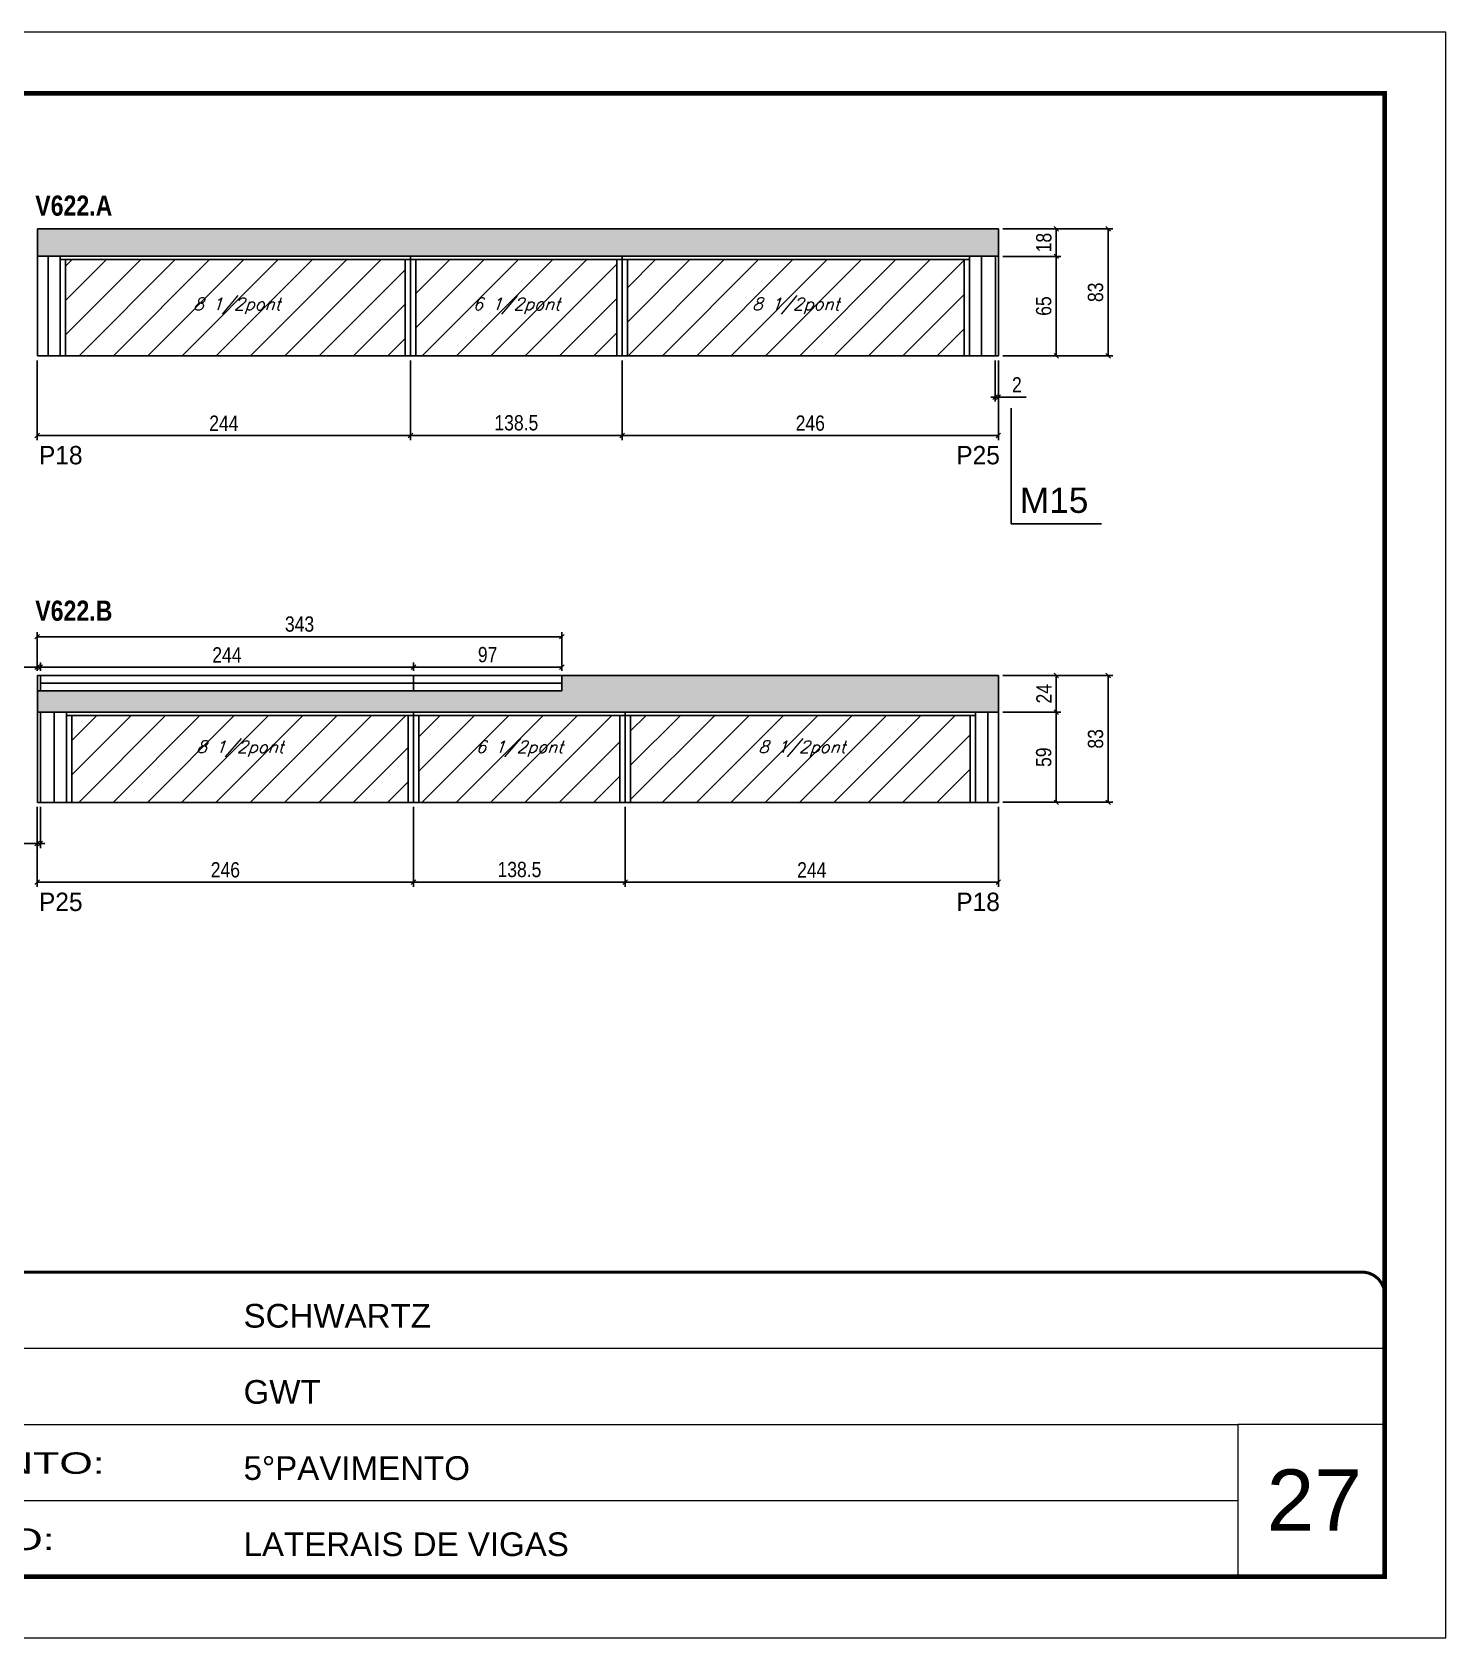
# Model space of a CAD drawing. Extents: x 13154 to 22413, y 1253 to 30260.
# Drawn here: x 16898 to 17823, y 21928 to 22978 of the extents above; entities that cross this region are included whole.
import ezdxf

# ---------------------------------------------------------------- set-up
doc = ezdxf.new("R2010")
doc.units = 0
doc.linetypes.add('CONTINUO', pattern=[0])
doc.linetypes.add('DASHED', pattern=[0.75, 0.5, -0.25])
for name, color, linetype in [('5', 5, 'Continuous'), ('COTA', 241, 'Continuous'), ('NOMENCLATURA', 7, 'Continuous'), ('Painéis', 200, 'Continuous'), ('SARR_2.2x7', 40, 'Continuous'), ('SARR_3.5x7', 81, 'Continuous'), ('SARR_7x10', 140, 'Continuous'), ('texto', 7, 'Continuous')]:
    doc.layers.add(name, color=color, linetype=linetype)
for name, color, linetype, lineweight in [('CARIMBO', 255, 'Continuous', 9), ('Folhas', 255, 'Continuous', 9), ('Hachura', 251, 'Continuous', 9), ('SARRAFO DE PRESSAO', 251, 'DASHED', 9)]:
    doc.layers.add(name, color=color, linetype=linetype, lineweight=lineweight)
doc.styles.add('ARIAL', font='arial.ttf')
doc.styles.add('COTA TECNICA', font='techl___.ttf', dxfattribs={"height": 10})
doc.styles.add('Romans', font='romans.shx')
doc.styles.add('ROMAS860', font='ROMAS860.SHX')
doc.styles.get("Standard").update_dxf_attribs({"font": 'arial.ttf'})
doc.styles.add('TECNICA', font='techb___.ttf', dxfattribs={"height": 10})
doc.styles.add('Tecnologia', font='')
doc.styles.get('Tecnologia').set_extended_font_data('Forgotten Futurist')
doc.dimstyles.new('PAINEL', dxfattribs={"dimtxt": 10, "dimasz": 3, "dimexe": 3, "dimexo": 3, "dimgap": 3, "dimtad": 1, "dimdec": 1, "dimzin": 12, "dimdsep": 46, "dimtxsty": 'COTA TECNICA', "dimblk1": 'OBLIQUE', "dimblk2": 'OBLIQUE', "dimsah": 1, "dimcen": 0.9, "dimclrd": 4, "dimclre": 4, "dimclrt": 240, "dimadec": 1, "dimazin": 3, "dimtfac": 1, "dimtdec": 1, "dimtmove": 0, "dimatfit": 3, "dimfxl": 1, "dimtolj": 1, "dimtzin": 12, "dimarcsym": 0})

# ---------------------------------------------------------------- blocks, each defined once
blk = doc.blocks.new('9999999999')
at = {"color": 30, "linetype": 'CONTINUO'}
for p, q in [((98564.6, 34379.6), (99584, 34379.6)), ((98564.6, 34329.8), (99488, 34329.8)), ((99584, 34329.8), (99488, 34329.8)), ((99488, 34329.8), (99488, 34230.2)), ((98564.6, 34280), (99488, 34280))]:
    blk.add_line(p, q, dxfattribs=at)
at = {"color": 30, "linetype": 'CONTINUO', "const_width": 2}
blk.add_lwpolyline([(99584, 34230.2), (99584, 34414.4, 0.414214), (99569, 34429.4), (98229, 34429.4, 0.414214), (98214, 34414.4), (98214, 34245.2, 0.414214), (98229, 34230.2), (99584, 34230.2)], format="xyb", dxfattribs=at)
at = {"layer": 'Folhas'}
blk.add_lwpolyline([(98139, 34190.2), (99624, 34190.2), (99624, 35240.2), (98139, 35240.2)], close=True, dxfattribs=at)
at = {"layer": 'Folhas', "color": 30, "const_width": 3}
blk.add_lwpolyline([(98214, 34230.2), (99584, 34230.2), (99584, 35200.2), (98214, 35200.2)], close=True, dxfattribs=at)
at = {"color": 7, "linetype": 'Continuous', "ltscale": 5, "style": 'ARIAL'}
for s, height, p in [('SCHWARTZ', 15.48, (98837.7, 34393.1)), ('GWT', 15.48, (98837.7, 34343.3)), ('5°PAVIMENTO', 15.483, (98837.7, 34293.5)), ('LATERAIS DE VIGAS', 15.483, (98837.7, 34243.7))]:
    blk.add_text(s, height=height, dxfattribs=at).set_placement(p)
at = {"layer": 'Folhas', "color": 7, "style": 'Tecnologia', "width": 1.5}
for s, p in [('PAVIMENTO:', (98573.7, 34297.5)), ('PROJETO:', (98573.7, 34247.7))]:
    blk.add_text(s, height=14, dxfattribs=at).set_placement(p)
blk = doc.blocks.new('_Oblique')
at = {"color": 0, "linetype": 'ByBlock', "lineweight": -2}
blk.add_line((-0.5, -0.5), (0.5, 0.5), dxfattribs=at)
blk = doc.blocks.new('*D644')
at = {"layer": 'COTA', "color": 4, "linetype": 'ByBlock', "lineweight": -2, "transparency": 16777216}
for p, q in [((17284.2, 22763.1), (17284.2, 22710.9)), ((17530.2, 22763.1), (17530.2, 22710.9)), ((17284.2, 22713.9), (17530.2, 22713.9))]:
    blk.add_line(p, q, dxfattribs=at)
at = {"layer": 'Defpoints', "color": 0, "linetype": 'ByBlock', "transparency": 16777216}
for p in [(17284.2, 22766.1), (17530.2, 22766.1), (17530.2, 22713.9)]:
    blk.add_point(p, dxfattribs=at)
at = {"layer": 'COTA', "color": 4, "linetype": 'ByBlock', "lineweight": -2, "transparency": 16777216, "xscale": 3, "yscale": 3, "zscale": 3, "rotation": 180}
blk.add_blockref('_Oblique', (17284.2, 22713.9), dxfattribs=at)
at = {"layer": 'COTA', "color": 4, "linetype": 'ByBlock', "lineweight": -2, "transparency": 16777216, "xscale": 3, "yscale": 3, "zscale": 3}
blk.add_blockref('_Oblique', (17530.2, 22713.9), dxfattribs=at)
at = {"layer": 'COTA', "color": 240, "linetype": 'ByBlock', "transparency": 16777216, "insert": (17407.2, 22722), "char_height": 10, "attachment_point": 5, "style": 'COTA TECNICA'}
blk.add_mtext('\\A1;246', dxfattribs=at)
blk = doc.blocks.new('*D640')
at = {"layer": 'COTA', "color": 4, "linetype": 'ByBlock', "lineweight": -2, "transparency": 16777216}
for p, q in [((17533.2, 22831.1), (17571.1, 22831.1)), ((17568.1, 22831.1), (17568.1, 22766.1)), ((17533.2, 22766.1), (17571.1, 22766.1))]:
    blk.add_line(p, q, dxfattribs=at)
at = {"layer": 'Defpoints', "color": 0, "linetype": 'ByBlock', "transparency": 16777216}
for p in [(17530.2, 22831.1), (17530.2, 22766.1), (17568.1, 22766.1)]:
    blk.add_point(p, dxfattribs=at)
at = {"layer": 'COTA', "color": 4, "linetype": 'ByBlock', "lineweight": -2, "transparency": 16777216, "xscale": 3, "yscale": 3, "zscale": 3}
for p, rotation in [((17568.1, 22831.1), 90), ((17568.1, 22766.1), 270)]:
    blk.add_blockref('_Oblique', p, dxfattribs=dict(at, rotation=rotation))
at = {"layer": 'COTA', "color": 240, "linetype": 'ByBlock', "transparency": 16777216, "insert": (17559.9, 22798.6), "char_height": 10, "attachment_point": 5, "rotation": 90, "style": 'COTA TECNICA'}
blk.add_mtext('\\A1;65', dxfattribs=at)
blk = doc.blocks.new('*D645')
at = {"layer": 'COTA', "color": 4, "linetype": 'ByBlock', "lineweight": -2, "transparency": 16777216}
for p, q in [((17533.2, 22849.1), (17605.1, 22849.1)), ((17602.1, 22766.1), (17602.1, 22849.1)), ((17533.2, 22766.1), (17605.1, 22766.1))]:
    blk.add_line(p, q, dxfattribs=at)
at = {"layer": 'Defpoints', "color": 0, "linetype": 'ByBlock', "transparency": 16777216}
for p in [(17530.2, 22849.1), (17602.1, 22849.1), (17530.2, 22766.1)]:
    blk.add_point(p, dxfattribs=at)
at = {"layer": 'COTA', "color": 4, "linetype": 'ByBlock', "lineweight": -2, "transparency": 16777216, "xscale": 3, "yscale": 3, "zscale": 3}
for p, rotation in [((17602.1, 22849.1), 90), ((17602.1, 22766.1), 270)]:
    blk.add_blockref('_Oblique', p, dxfattribs=dict(at, rotation=rotation))
at = {"layer": 'COTA', "color": 240, "linetype": 'ByBlock', "transparency": 16777216, "insert": (17593.8, 22807.6), "char_height": 10, "attachment_point": 5, "rotation": 90, "style": 'COTA TECNICA'}
blk.add_mtext('\\A1;83', dxfattribs=at)
blk = doc.blocks.new('*D646')
at = {"layer": 'COTA', "color": 4, "lineweight": -2, "transparency": 16777216}
for p, q in [((17528.2, 22763.1), (17528.2, 22736.1)), ((17530.2, 22763.1), (17530.2, 22736.1)), ((17528.2, 22739.1), (17525.2, 22739.1)), ((17528.2, 22739.1), (17530.2, 22739.1)), ((17530.2, 22739.1), (17548.3, 22739.1))]:
    blk.add_line(p, q, dxfattribs=at)
at = {"layer": 'Defpoints', "color": 0, "transparency": 16777216}
for p in [(17528.2, 22766.1), (17530.2, 22766.1), (17530.2, 22739.1)]:
    blk.add_point(p, dxfattribs=at)
at = {"layer": 'COTA', "color": 4, "lineweight": -2, "transparency": 16777216, "xscale": 3, "yscale": 3, "zscale": 3}
blk.add_blockref('_Oblique', (17528.2, 22739.1), dxfattribs=at)
at = {"layer": 'COTA', "color": 4, "lineweight": -2, "transparency": 16777216, "xscale": 3, "yscale": 3, "zscale": 3, "rotation": 180}
blk.add_blockref('_Oblique', (17530.2, 22739.1), dxfattribs=at)
at = {"layer": 'COTA', "color": 240, "transparency": 16777216, "insert": (17542.3, 22747.1), "char_height": 10, "attachment_point": 5, "style": 'COTA TECNICA'}
blk.add_mtext('\\A1;2', dxfattribs=at)
blk = doc.blocks.new('*D647')
at = {"layer": 'COTA', "color": 4, "lineweight": -2, "transparency": 16777216}
for p, q in [((16901.7, 22763.1), (16901.7, 22710.9)), ((17145.7, 22763.1), (17145.7, 22710.9)), ((16901.7, 22713.9), (17145.7, 22713.9))]:
    blk.add_line(p, q, dxfattribs=at)
at = {"layer": 'Defpoints', "color": 0, "transparency": 16777216}
for p in [(16901.7, 22766.1), (17145.7, 22766.1), (17145.7, 22713.9)]:
    blk.add_point(p, dxfattribs=at)
at = {"layer": 'COTA', "color": 4, "lineweight": -2, "transparency": 16777216, "xscale": 3, "yscale": 3, "zscale": 3, "rotation": 180}
blk.add_blockref('_Oblique', (16901.7, 22713.9), dxfattribs=at)
at = {"layer": 'COTA', "color": 4, "lineweight": -2, "transparency": 16777216, "xscale": 3, "yscale": 3, "zscale": 3}
blk.add_blockref('_Oblique', (17145.7, 22713.9), dxfattribs=at)
at = {"layer": 'COTA', "color": 240, "transparency": 16777216, "insert": (17023.7, 22722), "char_height": 10, "attachment_point": 5, "style": 'COTA TECNICA'}
blk.add_mtext('\\A1;244', dxfattribs=at)
blk = doc.blocks.new('*D648')
at = {"layer": 'COTA', "color": 4, "lineweight": -2, "transparency": 16777216}
for p, q in [((17533.2, 22849.1), (17571.1, 22849.1)), ((17568.1, 22831.1), (17568.1, 22849.1)), ((17533.2, 22831.1), (17571.1, 22831.1))]:
    blk.add_line(p, q, dxfattribs=at)
at = {"layer": 'Defpoints', "color": 0, "transparency": 16777216}
for p in [(17530.2, 22849.1), (17568.1, 22849.1), (17530.2, 22831.1)]:
    blk.add_point(p, dxfattribs=at)
at = {"layer": 'COTA', "color": 4, "lineweight": -2, "transparency": 16777216, "xscale": 3, "yscale": 3, "zscale": 3}
for p, rotation in [((17568.1, 22849.1), 90), ((17568.1, 22831.1), 270)]:
    blk.add_blockref('_Oblique', p, dxfattribs=dict(at, rotation=rotation))
at = {"layer": 'COTA', "color": 240, "transparency": 16777216, "insert": (17560, 22840.1), "char_height": 10, "attachment_point": 5, "rotation": 90, "style": 'COTA TECNICA'}
blk.add_mtext('\\A1;18', dxfattribs=at)
blk = doc.blocks.new('*D649')
at = {"layer": 'COTA', "color": 4, "lineweight": -2, "transparency": 16777216}
for p, q in [((17145.7, 22763.1), (17145.7, 22710.9)), ((17284.2, 22763.1), (17284.2, 22710.9)), ((17145.7, 22713.9), (17284.2, 22713.9))]:
    blk.add_line(p, q, dxfattribs=at)
at = {"layer": 'Defpoints', "color": 0, "transparency": 16777216}
for p in [(17145.7, 22766.1), (17284.2, 22766.1), (17284.2, 22713.9)]:
    blk.add_point(p, dxfattribs=at)
at = {"layer": 'COTA', "color": 4, "lineweight": -2, "transparency": 16777216, "xscale": 3, "yscale": 3, "zscale": 3, "rotation": 180}
blk.add_blockref('_Oblique', (17145.7, 22713.9), dxfattribs=at)
at = {"layer": 'COTA', "color": 4, "lineweight": -2, "transparency": 16777216, "xscale": 3, "yscale": 3, "zscale": 3}
blk.add_blockref('_Oblique', (17284.2, 22713.9), dxfattribs=at)
at = {"layer": 'COTA', "color": 240, "transparency": 16777216, "insert": (17215, 22722.2), "char_height": 10, "attachment_point": 5, "style": 'COTA TECNICA'}
blk.add_mtext('\\A1;138.5', dxfattribs=at)
blk = doc.blocks.new('*D650')
at = {"layer": 'COTA', "color": 4, "linetype": 'ByBlock', "lineweight": -2, "transparency": 16777216}
for p, q in [((16901.7, 22471.1), (16901.7, 22418.8)), ((17147.7, 22471.1), (17147.7, 22418.8)), ((17147.7, 22421.8), (16901.7, 22421.8))]:
    blk.add_line(p, q, dxfattribs=at)
at = {"layer": 'Defpoints', "color": 0, "linetype": 'ByBlock', "transparency": 16777216}
for p in [(16901.7, 22474.1), (17147.7, 22474.1), (16901.7, 22421.8)]:
    blk.add_point(p, dxfattribs=at)
at = {"layer": 'COTA', "color": 4, "linetype": 'ByBlock', "lineweight": -2, "transparency": 16777216, "xscale": 3, "yscale": 3, "zscale": 3, "rotation": 180}
blk.add_blockref('_Oblique', (16901.7, 22421.8), dxfattribs=at)
at = {"layer": 'COTA', "color": 4, "linetype": 'ByBlock', "lineweight": -2, "transparency": 16777216, "xscale": 3, "yscale": 3, "zscale": 3}
blk.add_blockref('_Oblique', (17147.7, 22421.8), dxfattribs=at)
at = {"layer": 'COTA', "color": 240, "linetype": 'ByBlock', "transparency": 16777216, "insert": (17024.7, 22429.9), "char_height": 10, "attachment_point": 5, "style": 'COTA TECNICA'}
blk.add_mtext('\\A1;246', dxfattribs=at)
blk = doc.blocks.new('*D651')
at = {"layer": 'COTA', "color": 4, "lineweight": -2, "transparency": 16777216}
for p, q in [((16901.7, 22471.1), (16901.7, 22444.1)), ((16903.7, 22471.1), (16903.7, 22444.1)), ((16901.7, 22447.1), (16883.6, 22447.1)), ((16903.7, 22447.1), (16901.7, 22447.1)), ((16903.7, 22447.1), (16906.7, 22447.1))]:
    blk.add_line(p, q, dxfattribs=at)
at = {"layer": 'Defpoints', "color": 0, "transparency": 16777216}
for p in [(16901.7, 22474.1), (16903.7, 22474.1), (16901.7, 22447.1)]:
    blk.add_point(p, dxfattribs=at)
at = {"layer": 'COTA', "color": 4, "lineweight": -2, "transparency": 16777216, "xscale": 3, "yscale": 3, "zscale": 3}
blk.add_blockref('_Oblique', (16901.7, 22447.1), dxfattribs=at)
at = {"layer": 'COTA', "color": 4, "lineweight": -2, "transparency": 16777216, "xscale": 3, "yscale": 3, "zscale": 3, "rotation": 180}
blk.add_blockref('_Oblique', (16903.7, 22447.1), dxfattribs=at)
at = {"layer": 'COTA', "color": 240, "transparency": 16777216, "insert": (16889.7, 22455.1), "char_height": 10, "attachment_point": 5, "style": 'COTA TECNICA'}
blk.add_mtext('\\A1;2', dxfattribs=at)
blk = doc.blocks.new('*D652')
at = {"layer": 'COTA', "color": 4, "lineweight": -2, "transparency": 16777216}
for p, q in [((17286.2, 22471.1), (17286.2, 22418.8)), ((17530.2, 22471.1), (17530.2, 22418.8)), ((17530.2, 22421.8), (17286.2, 22421.8))]:
    blk.add_line(p, q, dxfattribs=at)
at = {"layer": 'Defpoints', "color": 0, "transparency": 16777216}
for p in [(17286.2, 22474.1), (17530.2, 22474.1), (17286.2, 22421.8)]:
    blk.add_point(p, dxfattribs=at)
at = {"layer": 'COTA', "color": 4, "lineweight": -2, "transparency": 16777216, "xscale": 3, "yscale": 3, "zscale": 3, "rotation": 180}
blk.add_blockref('_Oblique', (17286.2, 22421.8), dxfattribs=at)
at = {"layer": 'COTA', "color": 4, "lineweight": -2, "transparency": 16777216, "xscale": 3, "yscale": 3, "zscale": 3}
blk.add_blockref('_Oblique', (17530.2, 22421.8), dxfattribs=at)
at = {"layer": 'COTA', "color": 240, "transparency": 16777216, "insert": (17408.2, 22429.9), "char_height": 10, "attachment_point": 5, "style": 'COTA TECNICA'}
blk.add_mtext('\\A1;244', dxfattribs=at)
blk = doc.blocks.new('*D653')
at = {"layer": 'COTA', "color": 4, "lineweight": -2, "transparency": 16777216}
for p, q in [((17147.7, 22471.1), (17147.7, 22418.8)), ((17286.2, 22471.1), (17286.2, 22418.8)), ((17286.2, 22421.8), (17147.7, 22421.8))]:
    blk.add_line(p, q, dxfattribs=at)
at = {"layer": 'Defpoints', "color": 0, "transparency": 16777216}
for p in [(17147.7, 22474.1), (17286.2, 22474.1), (17147.7, 22421.8)]:
    blk.add_point(p, dxfattribs=at)
at = {"layer": 'COTA', "color": 4, "lineweight": -2, "transparency": 16777216, "xscale": 3, "yscale": 3, "zscale": 3, "rotation": 180}
blk.add_blockref('_Oblique', (17147.7, 22421.8), dxfattribs=at)
at = {"layer": 'COTA', "color": 4, "lineweight": -2, "transparency": 16777216, "xscale": 3, "yscale": 3, "zscale": 3}
blk.add_blockref('_Oblique', (17286.2, 22421.8), dxfattribs=at)
at = {"layer": 'COTA', "color": 240, "transparency": 16777216, "insert": (17217, 22430.1), "char_height": 10, "attachment_point": 5, "style": 'COTA TECNICA'}
blk.add_mtext('\\A1;138.5', dxfattribs=at)
blk = doc.blocks.new('*D641')
at = {"layer": 'COTA', "color": 4, "linetype": 'ByBlock', "lineweight": -2, "transparency": 16777216}
for p, q in [((17533.2, 22533.1), (17571.1, 22533.1)), ((17568.1, 22533.1), (17568.1, 22474.1)), ((17533.2, 22474.1), (17571.1, 22474.1))]:
    blk.add_line(p, q, dxfattribs=at)
at = {"layer": 'Defpoints', "color": 0, "linetype": 'ByBlock', "transparency": 16777216}
for p in [(17530.2, 22533.1), (17530.2, 22474.1), (17568.1, 22474.1)]:
    blk.add_point(p, dxfattribs=at)
at = {"layer": 'COTA', "color": 4, "linetype": 'ByBlock', "lineweight": -2, "transparency": 16777216, "xscale": 3, "yscale": 3, "zscale": 3}
for p, rotation in [((17568.1, 22533.1), 90), ((17568.1, 22474.1), 270)]:
    blk.add_blockref('_Oblique', p, dxfattribs=dict(at, rotation=rotation))
at = {"layer": 'COTA', "color": 240, "linetype": 'ByBlock', "transparency": 16777216, "insert": (17559.9, 22503.6), "char_height": 10, "attachment_point": 5, "rotation": 90, "style": 'COTA TECNICA'}
blk.add_mtext('\\A1;59', dxfattribs=at)
blk = doc.blocks.new('*D642')
at = {"layer": 'COTA', "color": 4, "linetype": 'ByBlock', "lineweight": -2, "transparency": 16777216}
for p, q in [((17533.2, 22557.1), (17605.1, 22557.1)), ((17602.1, 22474.1), (17602.1, 22557.1)), ((17533.2, 22474.1), (17605.1, 22474.1))]:
    blk.add_line(p, q, dxfattribs=at)
at = {"layer": 'Defpoints', "color": 0, "linetype": 'ByBlock', "transparency": 16777216}
for p in [(17530.2, 22557.1), (17602.1, 22557.1), (17530.2, 22474.1)]:
    blk.add_point(p, dxfattribs=at)
at = {"layer": 'COTA', "color": 4, "linetype": 'ByBlock', "lineweight": -2, "transparency": 16777216, "xscale": 3, "yscale": 3, "zscale": 3}
for p, rotation in [((17602.1, 22557.1), 90), ((17602.1, 22474.1), 270)]:
    blk.add_blockref('_Oblique', p, dxfattribs=dict(at, rotation=rotation))
at = {"layer": 'COTA', "color": 240, "linetype": 'ByBlock', "transparency": 16777216, "insert": (17593.8, 22515.6), "char_height": 10, "attachment_point": 5, "rotation": 90, "style": 'COTA TECNICA'}
blk.add_mtext('\\A1;83', dxfattribs=at)
blk = doc.blocks.new('*D643')
at = {"layer": 'COTA', "color": 4, "lineweight": -2, "transparency": 16777216}
for p, q in [((17533.2, 22557.1), (17571.1, 22557.1)), ((17568.1, 22533.1), (17568.1, 22557.1)), ((17533.2, 22533.1), (17571.1, 22533.1))]:
    blk.add_line(p, q, dxfattribs=at)
at = {"layer": 'Defpoints', "color": 0, "transparency": 16777216}
for p in [(17530.2, 22557.1), (17568.1, 22557.1), (17530.2, 22533.1)]:
    blk.add_point(p, dxfattribs=at)
at = {"layer": 'COTA', "color": 4, "lineweight": -2, "transparency": 16777216, "xscale": 3, "yscale": 3, "zscale": 3}
for p, rotation in [((17568.1, 22557.1), 90), ((17568.1, 22533.1), 270)]:
    blk.add_blockref('_Oblique', p, dxfattribs=dict(at, rotation=rotation))
at = {"layer": 'COTA', "color": 240, "transparency": 16777216, "insert": (17560, 22545.1), "char_height": 10, "attachment_point": 5, "rotation": 90, "style": 'COTA TECNICA'}
blk.add_mtext('\\A1;24', dxfattribs=at)
blk = doc.blocks.new('*D1564')
at = {"layer": 'COTA', "color": 4, "lineweight": -2, "transparency": 16777216}
for p, q in [((16901.7, 22560.1), (16901.7, 22585.4)), ((17244.7, 22582.4), (16901.7, 22582.4)), ((17244.7, 22560.1), (17244.7, 22585.4))]:
    blk.add_line(p, q, dxfattribs=at)
at = {"layer": 'Defpoints', "color": 0, "transparency": 16777216}
for p in [(16901.7, 22582.4), (16901.7, 22557.1), (17244.7, 22557.1)]:
    blk.add_point(p, dxfattribs=at)
at = {"layer": 'COTA', "color": 4, "lineweight": -2, "transparency": 16777216, "xscale": 3, "yscale": 3, "zscale": 3, "rotation": 180}
blk.add_blockref('_Oblique', (16901.7, 22582.4), dxfattribs=at)
at = {"layer": 'COTA', "color": 4, "lineweight": -2, "transparency": 16777216, "xscale": 3, "yscale": 3, "zscale": 3}
blk.add_blockref('_Oblique', (17244.7, 22582.4), dxfattribs=at)
at = {"layer": 'COTA', "color": 240, "transparency": 16777216, "insert": (17073.2, 22590.6), "char_height": 10, "attachment_point": 5, "style": 'COTA TECNICA'}
blk.add_mtext('\\A1;343', dxfattribs=at)
blk = doc.blocks.new('*D1565')
at = {"layer": 'COTA', "color": 4, "lineweight": -2, "transparency": 16777216}
for p, q in [((17147.7, 22560.1), (17147.7, 22565.5)), ((17244.7, 22560.1), (17244.7, 22565.5)), ((17244.7, 22562.5), (17147.7, 22562.5))]:
    blk.add_line(p, q, dxfattribs=at)
at = {"layer": 'Defpoints', "color": 0, "transparency": 16777216}
for p in [(17147.7, 22562.5), (17147.7, 22557.1), (17244.7, 22557.1)]:
    blk.add_point(p, dxfattribs=at)
at = {"layer": 'COTA', "color": 4, "lineweight": -2, "transparency": 16777216, "xscale": 3, "yscale": 3, "zscale": 3, "rotation": 180}
blk.add_blockref('_Oblique', (17147.7, 22562.5), dxfattribs=at)
at = {"layer": 'COTA', "color": 4, "lineweight": -2, "transparency": 16777216, "xscale": 3, "yscale": 3, "zscale": 3}
blk.add_blockref('_Oblique', (17244.7, 22562.5), dxfattribs=at)
at = {"layer": 'COTA', "color": 240, "transparency": 16777216, "insert": (17196.2, 22570.6), "char_height": 10, "attachment_point": 5, "style": 'COTA TECNICA'}
blk.add_mtext('\\A1;97', dxfattribs=at)
blk = doc.blocks.new('*D1566')
at = {"layer": 'COTA', "color": 4, "lineweight": -2, "transparency": 16777216}
for p, q in [((16903.7, 22560.1), (16903.7, 22565.5)), ((17147.7, 22560.1), (17147.7, 22565.5)), ((17147.7, 22562.5), (16903.7, 22562.5))]:
    blk.add_line(p, q, dxfattribs=at)
at = {"layer": 'Defpoints', "color": 0, "transparency": 16777216}
for p in [(16903.7, 22562.5), (16903.7, 22557.1), (17147.7, 22557.1)]:
    blk.add_point(p, dxfattribs=at)
at = {"layer": 'COTA', "color": 4, "lineweight": -2, "transparency": 16777216, "xscale": 3, "yscale": 3, "zscale": 3, "rotation": 180}
blk.add_blockref('_Oblique', (16903.7, 22562.5), dxfattribs=at)
at = {"layer": 'COTA', "color": 4, "lineweight": -2, "transparency": 16777216, "xscale": 3, "yscale": 3, "zscale": 3}
blk.add_blockref('_Oblique', (17147.7, 22562.5), dxfattribs=at)
at = {"layer": 'COTA', "color": 240, "transparency": 16777216, "insert": (17025.7, 22570.5), "char_height": 10, "attachment_point": 5, "style": 'COTA TECNICA'}
blk.add_mtext('\\A1;244', dxfattribs=at)
blk = doc.blocks.new('*D1567')
at = {"layer": 'COTA', "color": 4, "lineweight": -2, "transparency": 16777216}
for p, q in [((16901.7, 22560.1), (16901.7, 22565.5)), ((16903.7, 22560.1), (16903.7, 22565.5)), ((16901.7, 22562.5), (16883.6, 22562.5)), ((16903.7, 22562.5), (16901.7, 22562.5)), ((16903.7, 22562.5), (16906.7, 22562.5))]:
    blk.add_line(p, q, dxfattribs=at)
at = {"layer": 'Defpoints', "color": 0, "transparency": 16777216}
for p in [(16901.7, 22562.5), (16901.7, 22557.1), (16903.7, 22557.1)]:
    blk.add_point(p, dxfattribs=at)
at = {"layer": 'COTA', "color": 4, "lineweight": -2, "transparency": 16777216, "xscale": 3, "yscale": 3, "zscale": 3}
blk.add_blockref('_Oblique', (16901.7, 22562.5), dxfattribs=at)
at = {"layer": 'COTA', "color": 4, "lineweight": -2, "transparency": 16777216, "xscale": 3, "yscale": 3, "zscale": 3, "rotation": 180}
blk.add_blockref('_Oblique', (16903.7, 22562.5), dxfattribs=at)
at = {"layer": 'COTA', "color": 240, "transparency": 16777216, "insert": (16889.7, 22570.5), "char_height": 10, "attachment_point": 5, "style": 'COTA TECNICA'}
blk.add_mtext('\\A1;2', dxfattribs=at)

msp = doc.modelspace()

# ---------------------------------------------------------------- hatches: boundary and pattern name
at = {"layer": 'COTA'}
h = msp.add_hatch(dxfattribs=at)
h.set_pattern_fill('AR-CONC', color=256, scale=0.03)
h.set_pattern_definition([(50, (12.163, -794.36), (5.4655401, -0.4781726), [0.5715, -6.2865]), (355, (12.163, -794.36), (-1.0573026, 5.7317054), [0.4572, -5.0292175]), (100.451445, (12.6185, -794.4), (4.4082374, 5.2535326), [0.4857003, -5.3427073]), (46.1842, (12.163, -792.836), (8.1323712, -1.2612698), [0.85725, -9.42975]), (96.635558, (12.841, -792.941), (7.122124, 7.4227837), [0.7285507, -8.0140682]), (351.18415, (12.163, -792.836), (7.122124, 7.4227837), [0.685799, -7.543792]), (21, (12.925, -793.217), (4.54843174, -3.06795595), [0.5715, -6.2865]), (326, (12.925, -793.217), (1.8540609, 5.525639), [0.4572, -5.0292]), (71.451445, (13.304, -793.4726), (6.4024926, 2.4576831), [0.4857003, -5.3426981]), (37.5, (12.163, -794.36), (0.0926581, 2.53665117), [0, -4.96824, 0, -5.1054, 0, -5.04825]), (7.5, (12.163, -794.36), (2.00458988, 3.00541724), [0, -2.91084, 0, -4.85394, 0, -1.92405]), (327.5, (10.4638, -794.36), (4.06771786, -0.17186232), [0, -1.905, 0, -5.9436, 0, -7.8867]), (317.5, (9.7018, -794.36), (4.44387544, 0.76279473), [0, -2.4765, 0, -3.94716, 0, -5.6007])])
h.paths.add_polyline_path([(16901.74, 22849.15), (16901.74, 22831.15), (17530.24, 22831.15), (17530.24, 22849.15)])
h = msp.add_hatch(dxfattribs=at)
h.set_pattern_fill('AR-CONC', color=256, scale=0.03)
h.paths.add_polyline_path([(17244.74, 22557.07), (17244.74, 22547.07), (16901.74, 22547.07), (16901.74, 22533.07), (17530.24, 22533.07), (17530.24, 22557.07)])
at = {"layer": 'Hachura', "linetype": 'ByBlock'}
h = msp.add_hatch(dxfattribs=at)
h.set_pattern_fill('ANSI31', color=256, scale=5)
h.paths.add_polyline_path([(16920.24, 22828.95), (16920.24, 22766.15), (17142.24, 22766.15), (17142.24, 22828.95)])
h.paths.add_polyline_path([(17287.74, 22766.15), (17507.74, 22766.15), (17507.74, 22828.95), (17287.74, 22828.95)])
h.paths.add_polyline_path([(17289.74, 22530.87), (17289.74, 22474.07), (17511.74, 22474.07), (17511.74, 22530.87)])
h.paths.add_polyline_path([(16924.24, 22530.87), (16924.24, 22474.07), (17144.24, 22474.07), (17144.24, 22530.87)])
h = msp.add_hatch(dxfattribs=at)
h.set_pattern_fill('ANSI31', color=256, scale=5)
h.paths.add_polyline_path([(17280.74, 22828.95), (17149.24, 22828.95), (17149.24, 22766.15), (17280.74, 22766.15)])
h = msp.add_hatch(dxfattribs=at)
h.set_pattern_fill('ANSI31', color=256, scale=5)
h.paths.add_polyline_path([(17282.74, 22474.07), (17282.74, 22530.87), (17151.24, 22530.87), (17151.24, 22474.07)])

# ---------------------------------------------------------------- linework, layer by layer
at = {"layer": 'COTA', "linetype": 'ByBlock'}
for p, q in [((16901.74, 22849.15), (17530.24, 22849.15)), ((17530.24, 22557.07), (17244.74, 22557.07))]:
    msp.add_line(p, q, dxfattribs=at)
at = {"layer": 'COTA'}
for p, q in [((16901.74, 22831.15), (16901.74, 22849.15)), ((17530.24, 22849.15), (17530.24, 22831.15)), ((17530.24, 22533.07), (17530.24, 22557.07)), ((16901.74, 22547.07), (16901.74, 22533.07))]:
    msp.add_line(p, q, dxfattribs=at)
at = {"layer": 'NOMENCLATURA', "linetype": 'Continuous'}
for p in [(17538.52, 22731.92), (17597.65, 22656.17)]:
    msp.add_line(p, (17538.52, 22656.17), dxfattribs=at)
at = {"layer": 'Painéis', "linetype": 'Continuous'}
for p, q in [((16901.74, 22766.15), (16901.74, 22831.15)), ((16901.74, 22831.15), (17530.24, 22831.15)), ((17145.74, 22766.15), (17145.74, 22831.15)), ((17284.24, 22766.15), (17284.24, 22831.15)), ((17528.24, 22766.15), (17528.24, 22831.15)), ((17530.24, 22766.15), (17530.24, 22831.15)), ((17530.24, 22766.15), (16901.74, 22766.15)), ((17244.74, 22557.07), (16901.74, 22557.07)), ((16901.74, 22557.07), (16901.74, 22547.07)), ((16903.74, 22557.07), (16903.74, 22547.07)), ((17147.74, 22557.07), (17147.74, 22547.07)), ((17244.74, 22557.07), (17244.74, 22547.07)), ((17244.74, 22547.07), (16901.74, 22547.07)), ((17530.24, 22533.07), (16901.74, 22533.07)), ((16901.74, 22474.07), (16901.74, 22533.07)), ((16903.74, 22474.07), (16903.74, 22533.07)), ((17147.74, 22474.07), (17147.74, 22533.07)), ((17286.24, 22474.07), (17286.24, 22533.07)), ((17530.24, 22474.07), (17530.24, 22533.07)), ((16901.74, 22474.07), (17530.24, 22474.07))]:
    msp.add_line(p, q, dxfattribs=at)
at = {"layer": 'SARR_2.2x7', "linetype": 'Continuous'}
for p, q in [((16908.74, 22831.15), (16908.74, 22766.15)), ((16916.74, 22828.95), (17145.74, 22828.95)), ((17145.74, 22828.95), (17284.24, 22828.95)), ((17284.24, 22828.95), (17511.24, 22828.95)), ((17519.24, 22831.15), (17519.24, 22766.15)), ((16912.74, 22533.07), (16912.74, 22474.07)), ((17523.24, 22533.07), (17523.24, 22474.07)), ((17147.74, 22530.87), (16920.74, 22530.87)), ((17286.24, 22530.87), (17147.74, 22530.87)), ((17515.24, 22530.87), (17286.24, 22530.87))]:
    msp.add_line(p, q, dxfattribs=at)
at = {"layer": 'SARR_3.5x7'}
for p, q in [((16916.74, 22831.15), (16916.74, 22766.15)), ((16920.24, 22828.95), (16920.24, 22766.15)), ((17142.24, 22828.95), (17142.24, 22766.15)), ((17149.24, 22828.95), (17149.24, 22766.15)), ((17280.74, 22828.95), (17280.74, 22766.15)), ((17287.74, 22828.95), (17287.74, 22766.15)), ((17507.74, 22828.95), (17507.74, 22766.15)), ((17511.24, 22831.15), (17511.24, 22766.15)), ((16920.74, 22533.07), (16920.74, 22474.07)), ((17515.24, 22533.07), (17515.24, 22474.07)), ((16924.24, 22530.87), (16924.24, 22474.07)), ((17144.24, 22530.87), (17144.24, 22474.07)), ((17151.24, 22530.87), (17151.24, 22474.07)), ((17282.74, 22530.87), (17282.74, 22474.07)), ((17289.74, 22530.87), (17289.74, 22474.07)), ((17511.74, 22530.87), (17511.74, 22474.07))]:
    msp.add_line(p, q, dxfattribs=at)
at = {"layer": 'SARR_7x10'}
msp.add_line((16903.74, 22552.07), (17244.74, 22552.07), dxfattribs=at)

# ---------------------------------------------------------------- block references
at = {"layer": 'SARRAFO DE PRESSAO', "color": 6, "linetype": 'ByBlock'}
msp.add_blockref('9999999999', (-81801.1, -12262.48), dxfattribs=at)

# ---------------------------------------------------------------- texts
at = {"layer": '5', "linetype": 'Continuous', "style": 'ROMAS860'}
for s, p in [('P18', (16902.77, 22695.11)), ('P25', (17502.66, 22695.11)), ('P25', (16902.77, 22403.03)), ('P18', (17502.66, 22403.03))]:
    msp.add_text(s, height=12, rotation=359.99996, dxfattribs=at).set_placement(p)
at = {"layer": 'CARIMBO', "style": 'ARIAL'}
msp.add_text('27', height=40, dxfattribs=at).set_placement((17705.74, 21997.87))
at = {"layer": 'NOMENCLATURA', "style": 'TECNICA'}
for s, p in [('V622.A', (16900.36, 22857.67)), ('V622.B', (16900.36, 22592.77))]:
    msp.add_text(s, height=13.2, dxfattribs=at).set_placement(p)
at = {"layer": 'NOMENCLATURA', "linetype": 'Continuous'}
msp.add_text('M15', height=16.5, dxfattribs=at).set_placement((17544.25, 22663.36))
at = {"layer": 'texto', "color": 2, "char_height": 8, "attachment_point": 5, "style": 'Romans'}
for s, insert in [('{\\Q19;\\C256;8 1/2pont}', (17032.24, 22798.65)), ('{\\Q19;\\C256;6 1/2pont}', (17214.99, 22798.65)), ('{\\Q19;\\C256;8 1/2pont}', (17397.74, 22798.65)), ('{\\Q19;\\C256;8 1/2pont}', (17034.24, 22509.07)), ('{\\Q19;\\C256;6 1/2pont}', (17216.99, 22509.07)), ('{\\Q19;\\C256;8 1/2pont}', (17401.74, 22509.07))]:
    msp.add_mtext(s, dxfattribs=dict(at, insert=insert))

# ---------------------------------------------------------------- dimensions: what is measured, and where the dimension line sits
at = {"layer": 'COTA', "linetype": 'ByBlock'}
for base, p1, p2, angle, picture, middle in [((17602.06, 22849.15), (17530.24, 22766.15), (17530.24, 22849.15), 90, '*D645', (17593.82, 22807.65)), ((17568.05, 22766.15), (17530.24, 22831.15), (17530.24, 22766.15), 90, '*D640', (17559.94, 22798.65)), ((17602.06, 22557.07), (17530.24, 22474.07), (17530.24, 22557.07), 90, '*D642', (17593.82, 22515.57)), ((17568.05, 22474.07), (17530.24, 22533.07), (17530.24, 22474.07), 90, '*D641', (17559.91, 22503.57)), ((16901.74, 22421.83), (17147.74, 22474.07), (16901.74, 22474.07), 180, '*D650', (17024.74, 22429.94))]:
    dim = msp.add_linear_dim(base=base, p1=p1, p2=p2, angle=angle, dimstyle='PAINEL', dxfattribs=at)
    dim.commit()
    dim.dimension.update_dxf_attribs({"geometry": picture, "text_midpoint": middle})
at = {"layer": 'COTA'}
for base, p1, p2, angle, picture, middle in [((17568.05, 22849.15), (17530.24, 22831.15), (17530.24, 22849.15), 90, '*D648', (17559.96, 22840.15)), ((17568.05, 22557.07), (17530.24, 22533.07), (17530.24, 22557.07), 90, '*D643', (17559.98, 22545.07)), ((16901.74, 22447.07), (16903.74, 22474.07), (16901.74, 22474.07), 180, '*D651', (16889.68, 22455.07)), ((17147.74, 22421.83), (17286.24, 22474.07), (17147.74, 22474.07), 180, '*D653', (17216.99, 22430.07)), ((17286.24, 22421.83), (17530.24, 22474.07), (17286.24, 22474.07), 180, '*D652', (17408.24, 22429.91))]:
    dim = msp.add_linear_dim(base=base, p1=p1, p2=p2, angle=angle, dimstyle='PAINEL', dxfattribs=at)
    dim.commit()
    dim.dimension.update_dxf_attribs({"geometry": picture, "text_midpoint": middle})
for base, p1, p2, picture, middle in [((17145.74, 22713.91), (16901.74, 22766.15), (17145.74, 22766.15), '*D647', (17023.74, 22721.98)), ((17284.24, 22713.91), (17145.74, 22766.15), (17284.24, 22766.15), '*D649', (17214.99, 22722.15)), ((17530.24, 22739.15), (17528.24, 22766.15), (17530.24, 22766.15), '*D646', (17542.29, 22747.15)), ((16901.74, 22582.42), (17244.74, 22557.07), (16901.74, 22557.07), '*D1564', (17073.24, 22590.64)), ((16901.74, 22562.46), (16903.74, 22557.07), (16901.74, 22557.07), '*D1567', (16889.68, 22570.46)), ((17147.74, 22562.46), (17244.74, 22557.07), (17147.74, 22557.07), '*D1565', (17196.24, 22570.56))]:
    dim = msp.add_linear_dim(base=base, p1=p1, p2=p2, dimstyle='PAINEL', dxfattribs=at)
    dim.commit()
    dim.dimension.update_dxf_attribs({"geometry": picture, "text_midpoint": middle})
at = {"layer": 'COTA', "linetype": 'ByBlock'}
dim = msp.add_linear_dim(base=(17530.24, 22713.91), p1=(17284.24, 22766.15), p2=(17530.24, 22766.15), dimstyle='PAINEL', dxfattribs=at)
dim.commit()
dim.dimension.update_dxf_attribs({"geometry": '*D644', "text_midpoint": (17407.24, 22722.01)})
at = {"layer": 'COTA'}
dim = msp.add_linear_dim(base=(16903.74, 22562.46), p1=(17147.74, 22557.07), p2=(16903.74, 22557.07), dimstyle='PAINEL', override={"dimtmove": 1}, dxfattribs=at)
dim.commit()
dim.dimension.update_dxf_attribs({"geometry": '*D1566', "text_midpoint": (17025.74, 22570.54)})

doc.saveas('drawing.dxf')
